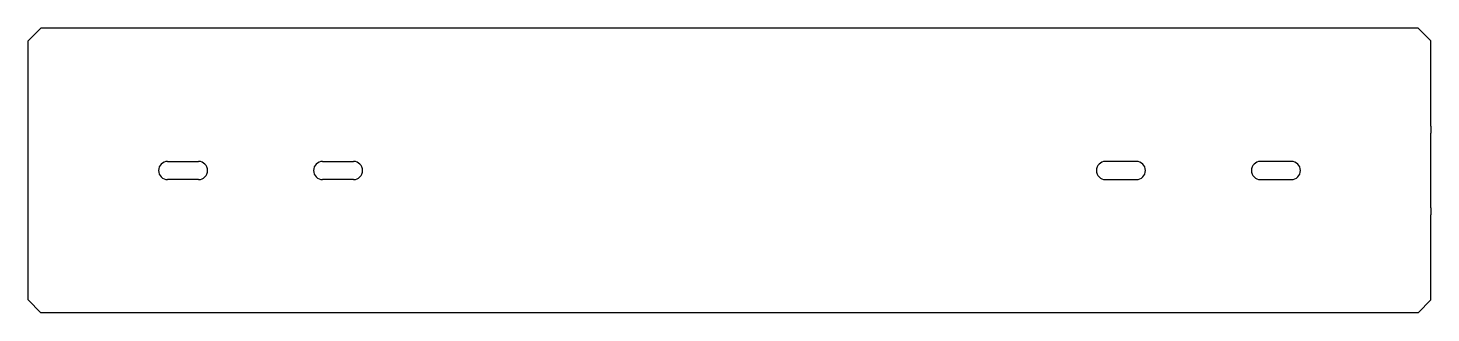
# Model space of a CAD drawing. Header units: millimetres. Extents: x 365 to 908, y 239 to 349.
import ezdxf

# ---------------------------------------------------------------- set-up
doc = ezdxf.new("R2010")
doc.units = ezdxf.units.MM
doc.layers.add('Default', color=7, linetype='Continuous')
doc.layers.add('TRAVESSA_550', color=7, linetype='Continuous')

# ---------------------------------------------------------------- blocks, each defined once
blk = doc.blocks.new('SE')
at = {"layer": 'TRAVESSA_550', "color": 7, "linetype": 'Continuous'}
for p, q in [((369.83, 349.01), (364.83, 344.01)), ((902.83, 349.01), (369.83, 349.01)), ((907.83, 344.01), (902.83, 349.01)), ((364.83, 311.01), (364.83, 344.01)), ((907.83, 311.01), (907.83, 344.01)), ((364.83, 308.4), (364.83, 311.01)), ((907.83, 311.01), (907.83, 308.4)), ((364.83, 279.4), (364.83, 308.4)), ((907.83, 279.4), (907.83, 308.4)), ((418.83, 297.4), (430.83, 297.4)), ((478.83, 297.4), (490.83, 297.4)), ((793.83, 297.4), (781.83, 297.4)), ((853.83, 297.4), (841.83, 297.4)), ((430.83, 290.4), (418.83, 290.4)), ((490.83, 290.4), (478.83, 290.4)), ((781.83, 290.4), (793.83, 290.4)), ((841.83, 290.4), (853.83, 290.4)), ((364.83, 276.8), (364.83, 279.4)), ((907.83, 279.4), (907.83, 276.8)), ((364.83, 243.8), (364.83, 276.8)), ((907.83, 243.8), (907.83, 276.8)), ((364.83, 243.8), (369.83, 238.8)), ((902.83, 238.8), (907.83, 243.8)), ((902.83, 238.8), (369.83, 238.8))]:
    blk.add_line(p, q, dxfattribs=at)
for centre, start, end in [((418.83, 293.9), 90, 270), ((430.83, 293.9), 270, 90), ((478.83, 293.9), 90, 270), ((490.83, 293.9), 270, 90), ((781.83, 293.9), 90, 270), ((793.83, 293.9), 270, 90), ((841.83, 293.9), 90, 270), ((853.83, 293.9), 270, 90)]:
    blk.add_arc(centre, 3.5, start, end, dxfattribs=at)

msp = doc.modelspace()

# ---------------------------------------------------------------- block references
at = {"layer": 'Default'}
msp.add_blockref('SE', (0, 0), dxfattribs=at)

doc.saveas('drawing.dxf')
